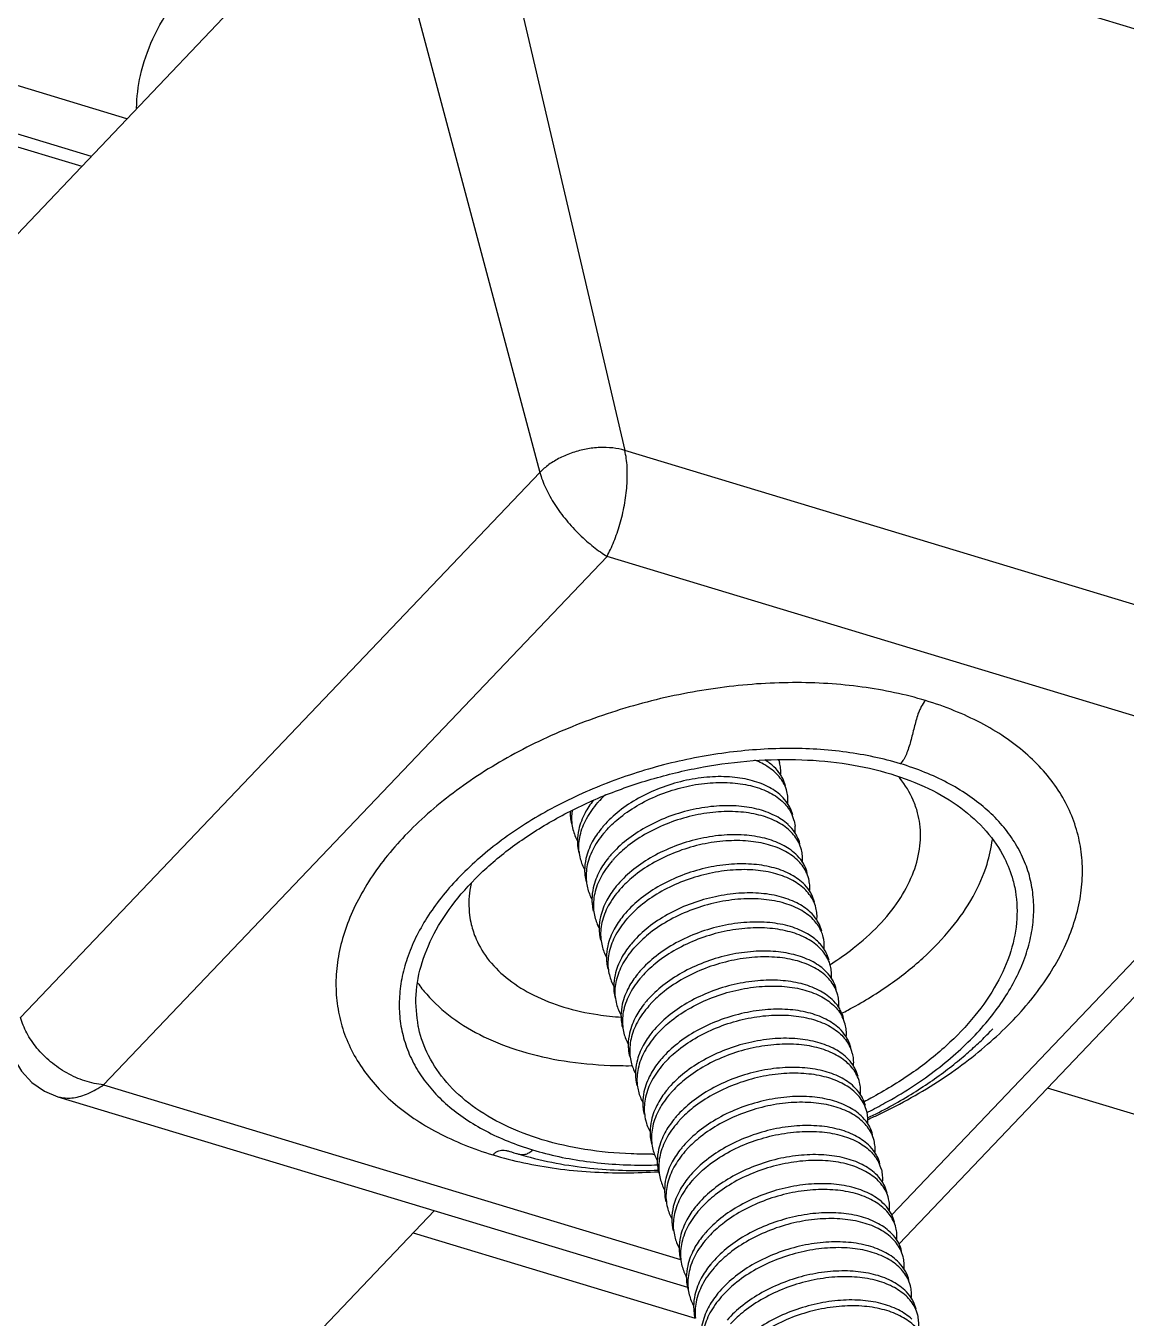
# Model space of a CAD drawing. Header units: millimetres. Extents: x 14343 to 15285, y -9166 to -7819.
# Drawn here: x 15108.24 to 15122.71, y -8603.12 to -8586.13 of the extents above; entities that cross this region are included whole.
import ezdxf

# ---------------------------------------------------------------- set-up
doc = ezdxf.new("R2010")
doc.units = ezdxf.units.MM

# ---------------------------------------------------------------- blocks, each defined once
blk = doc.blocks.new('u9')
at = {"color": 7, "linetype": 'Continuous'}
for p, q in [((-328.427, 113.552), (-307.728, 107.285)), ((-299.666, 108.896), (-298.111, 110.529)), ((-299.387, 109.189), (-303.093, 110.311)), ((-294.717, 107.398), (-302.994, 109.904)), ((-295.318, 107.242), (-302.901, 109.538)), ((-305.776, 109.334), (-311.86, 102.946)), ((-305.68, 108.95), (-311.242, 103.111)), ((-300.713, 108.136), (-300.749, 108.147)), ((-300.679, 108.125), (-300.713, 108.136)), ((-300.647, 108.115), (-300.679, 108.125)), ((-300.615, 108.105), (-300.647, 108.115)), ((-305.364, 107.676), (-305.397, 107.66)), ((-301.936, 100.294), (-295.318, 107.242)), ((-306.979, 106.537), (-307.01, 106.506)), ((-301.053, 99.191), (-294.226, 106.358)), ((-304.397, 103.77), (-304.409, 103.84)), ((-311.242, 103.111), (-301.936, 100.294)), ((-311.769, 101.807), (-302.17, 98.901)), ((-298.897, 91.105), (-301.053, 99.191)), ((-300.266, 90.75), (-302.17, 98.901)), ((-292.07, 98.272), (-298.897, 91.105)), ((-289.526, 93.499), (-295.03, 95.165)), ((-289.767, 93.402), (-295.155, 95.034)), ((-295.624, 94.541), (-290.236, 92.909)), ((-300.266, 90.75), (-309.865, 93.656))]:
    blk.add_line(p, q, dxfattribs=at)
for points in [[(-300.749, 108.147), (-300.809, 108.164), (-300.867, 108.18), (-300.925, 108.195), (-300.982, 108.21), (-301.039, 108.224), (-301.096, 108.237), (-301.153, 108.249), (-301.21, 108.261), (-301.266, 108.272), (-301.323, 108.282), (-301.379, 108.292), (-301.435, 108.3), (-301.49, 108.309), (-301.545, 108.316), (-301.6, 108.324), (-301.655, 108.33), (-301.709, 108.336), (-301.763, 108.342), (-301.817, 108.346), (-301.871, 108.351), (-301.925, 108.355), (-301.978, 108.358), (-302.032, 108.361), (-302.085, 108.363), (-302.138, 108.365), (-302.19, 108.367), (-302.243, 108.368), (-302.296, 108.369), (-302.348, 108.369), (-302.4, 108.369), (-302.452, 108.368), (-302.504, 108.367), (-302.556, 108.365), (-302.607, 108.363), (-302.61, 108.363)], [(-305.397, 107.66), (-305.435, 107.642), (-305.473, 107.623), (-305.51, 107.604), (-305.547, 107.585), (-305.583, 107.566), (-305.62, 107.547), (-305.656, 107.527), (-305.691, 107.508), (-305.727, 107.488), (-305.762, 107.468), (-305.796, 107.449), (-305.83, 107.429), (-305.864, 107.409), (-305.898, 107.389), (-305.931, 107.368), (-305.964, 107.348), (-305.996, 107.328), (-306.029, 107.307), (-306.06, 107.287), (-306.092, 107.266), (-306.123, 107.246), (-306.154, 107.225), (-306.184, 107.204), (-306.214, 107.184), (-306.244, 107.163), (-306.273, 107.142), (-306.302, 107.121), (-306.331, 107.1), (-306.359, 107.079), (-306.387, 107.059), (-306.414, 107.038), (-306.441, 107.017), (-306.468, 106.996), (-306.494, 106.975), (-306.52, 106.955), (-306.546, 106.934), (-306.571, 106.913), (-306.595, 106.893), (-306.62, 106.873), (-306.643, 106.852), (-306.667, 106.832), (-306.69, 106.812), (-306.712, 106.792), (-306.735, 106.772), (-306.756, 106.753), (-306.778, 106.733), (-306.798, 106.714), (-306.819, 106.695), (-306.839, 106.676), (-306.858, 106.658), (-306.877, 106.64), (-306.895, 106.622), (-306.913, 106.604), (-306.931, 106.587), (-306.948, 106.57), (-306.979, 106.537)], [(-294.089, 106.76), (-294.137, 106.894), (-294.237, 107.064), (-294.373, 107.21), (-294.54, 107.325), (-294.717, 107.398)]]:
    blk.add_lwpolyline(points, dxfattribs=at)
for centre, radius, start, end in [((-305.557, 110.385), 0.478, 194.0644, 206.5117), ((-303.629, 109.85), 0.63, 14.0464, 28.9821), ((-304.479, 110.938), 1.381, 317.2977, 318.898), ((-304.412, 110.82), 1.318, 318.8912, 321.1443), ((-303.623, 109.852), 0.624, 5.631, 14.066), ((-305.462, 110.002), 0.478, 194.0644, 206.5117), ((-303.533, 109.468), 0.63, 14.0464, 28.9821), ((-304.384, 110.556), 1.381, 317.2977, 318.898), ((-304.317, 110.438), 1.317, 318.8913, 321.1335), ((-303.527, 109.469), 0.624, 5.631, 14.066), ((-305.366, 109.62), 0.478, 194.0644, 206.5117), ((-304.288, 110.174), 1.381, 317.2977, 318.898), ((-303.438, 109.086), 0.63, 14.0464, 28.9821), ((-305.271, 109.238), 0.478, 194.0644, 206.5117), ((-304.221, 110.056), 1.317, 318.8913, 321.1335), ((-303.432, 109.087), 0.624, 5.631, 14.066), ((-303.416, 109.01), 0.628, 359.2294, 14.0251), ((-303.338, 108.705), 0.626, 14.0089, 28.63), ((-304.193, 109.792), 1.381, 317.2977, 318.898), ((-304.126, 109.673), 1.317, 318.8913, 321.1335), ((-303.34, 108.704), 0.628, 4.1257, 14.0262), ((-305.175, 108.855), 0.478, 194.0644, 206.5117), ((-303.246, 108.321), 0.63, 14.0464, 28.9821), ((-304.097, 109.409), 1.381, 317.2985, 318.898), ((-304.03, 109.291), 1.317, 318.8914, 321.127), ((-303.241, 108.323), 0.624, 5.631, 14.066), ((-305.081, 108.473), 0.477, 194.0631, 206.0222), ((-303.151, 107.939), 0.63, 14.0464, 28.9821), ((-304.002, 109.027), 1.381, 317.2977, 318.898), ((-303.935, 108.909), 1.317, 318.8913, 321.1335), ((-302.462, 102.378), 5.776, 90.7732, 90.9475), ((-303.145, 107.94), 0.624, 5.631, 14.066), ((-304.984, 108.091), 0.478, 194.0644, 206.5117), ((-303.906, 108.645), 1.381, 317.2977, 318.898), ((-303.055, 107.557), 0.63, 14.0464, 28.9821), ((-302.264, 100.824), 7.542, 114.2851, 114.507), ((-302.619, 102.085), 6.161, 116.3891, 116.528), ((-304.888, 107.709), 0.478, 194.0644, 206.5117), ((-303.839, 108.526), 1.317, 318.8913, 321.1335), ((-303.05, 107.558), 0.624, 5.631, 14.066), ((-302.963, 107.173), 0.633, 14.0764, 29.1986), ((-303.811, 108.262), 1.381, 317.2977, 318.898), ((-303.743, 108.144), 1.317, 318.8913, 321.1335), ((-302.952, 107.176), 0.622, 6.4678, 14.0856), ((-304.793, 107.326), 0.478, 194.0644, 206.5117), ((-302.864, 106.792), 0.63, 14.0464, 28.9821), ((-303.715, 107.88), 1.381, 317.294, 318.8979), ((-303.648, 107.762), 1.317, 318.8913, 321.1371), ((-302.182, 101.26), 5.73, 90.7157, 90.8355), ((-302.859, 106.793), 0.624, 5.631, 14.066), ((-304.697, 106.944), 0.478, 194.0579, 206.6633), ((-302.769, 106.41), 0.63, 14.0464, 28.9821), ((-303.62, 107.498), 1.381, 317.2977, 318.898), ((-303.552, 107.379), 1.317, 318.8913, 321.1335), ((-302.763, 106.411), 0.624, 5.631, 14.066), ((-304.602, 106.562), 0.478, 194.0644, 206.5117), ((-303.524, 107.116), 1.381, 317.2977, 318.898), ((-302.672, 106.028), 0.629, 14.0164, 28.9131), ((-304.506, 106.179), 0.478, 194.0644, 206.5117), ((-303.457, 106.997), 1.317, 318.8913, 321.1335), ((-302.669, 106.029), 0.626, 5.1333, 14.0375), ((-302.578, 105.645), 0.63, 14.0464, 28.9821), ((-303.429, 106.733), 1.381, 317.2977, 318.898), ((-303.361, 106.615), 1.317, 318.8913, 321.1335), ((-302.572, 105.646), 0.624, 5.631, 14.066), ((-302.781, 102.346), 3.917, 122.2467, 122.5074), ((-304.411, 105.797), 0.478, 194.0644, 206.5117), ((-302.482, 105.263), 0.63, 14.0464, 28.9821), ((-303.334, 106.351), 1.381, 317.3063, 318.898), ((-303.266, 106.233), 1.317, 318.8913, 321.1335), ((-302.477, 105.264), 0.624, 5.631, 14.066), ((-304.335, 105.408), 0.457, 193.8508, 203.4446), ((-302.387, 104.881), 0.63, 14.0464, 28.9821), ((-303.238, 105.969), 1.381, 317.2977, 318.898), ((-303.17, 105.85), 1.317, 318.8913, 321.1335), ((-302.381, 104.882), 0.624, 5.631, 14.066), ((-304.22, 105.032), 0.478, 194.0644, 206.5117), ((-303.142, 105.586), 1.381, 317.2977, 318.898), ((-302.292, 104.498), 0.632, 14.0851, 29.03), ((-304.124, 104.65), 0.478, 194.0644, 206.5117), ((-303.075, 105.468), 1.317, 318.8913, 321.1335), ((-302.284, 104.5), 0.622, 6.317, 14.095), ((-302.196, 104.116), 0.63, 14.0464, 28.9821), ((-303.047, 105.204), 1.381, 317.2977, 318.898), ((-302.979, 105.086), 1.317, 318.8913, 321.1335), ((-302.19, 104.117), 0.624, 5.631, 14.066), ((-304.029, 104.268), 0.478, 194.0644, 206.5117), ((-302.1, 103.734), 0.63, 14.0464, 28.9821), ((-303.883, 104.291), 0.64, 226.5101, 227.4328), ((-302.951, 104.822), 1.381, 317.2933, 318.8979), ((-302.884, 104.703), 1.317, 318.8913, 321.1335), ((-302.094, 103.735), 0.624, 5.631, 14.066), ((-303.931, 103.887), 0.481, 194.0568, 207.2376), ((-302.11, 103.658), 0.659, 359.0797, 359.6803), ((-302.923, 104.502), 1.473, 313.1736, 317.2693), ((-302.856, 104.439), 1.381, 317.2977, 318.898), ((-303.838, 103.503), 0.478, 194.0644, 206.5117), ((-303.742, 103.121), 0.479, 194.0708, 198.0767)]:
    blk.add_arc(centre, radius, start, end, dxfattribs=at)
for points, start_tangent, end_tangent in [([(-306.08, 110.554), (-305.964, 110.4), (-305.786, 110.278), (-305.556, 110.194), (-305.286, 110.152), (-304.988, 110.156), (-304.679, 110.205), (-304.374, 110.299), (-304.088, 110.433), (-303.835, 110.601), (-303.656, 110.767)], (0.446739, -0.894664), (0.678132, 0.73494)), ([(-305.946, 110.325), (-305.767, 110.202), (-305.537, 110.117), (-305.267, 110.075), (-304.969, 110.079), (-304.66, 110.129), (-304.355, 110.222), (-304.069, 110.356), (-303.816, 110.524), (-303.611, 110.719)], (0.726946, -0.686695), (0.657342, 0.753592)), ([(-303.439, 110.031), (-303.29, 110.242), (-303.207, 110.461), (-303.192, 110.678)], (0.657342, 0.753592), (-0.097781, 0.995208)), ([(-303.386, 109.994), (-303.266, 110.175), (-303.184, 110.404), (-303.17, 110.545)], (0.627204, 0.778855), (-0.008763, 0.999962)), ([(-306.033, 110.429), (-306.033, 110.347), (-306.021, 110.268)], (-0.091453, -0.995809), (0.243097, -0.970002)), ([(-305.985, 110.171), (-305.868, 110.018), (-305.691, 109.896), (-305.461, 109.811), (-305.19, 109.77), (-304.893, 109.773), (-304.584, 109.823), (-304.278, 109.917), (-303.992, 110.051), (-303.74, 110.219), (-303.56, 110.384)], (0.446739, -0.894664), (0.678132, 0.73494)), ([(-305.85, 109.943), (-305.672, 109.819), (-305.442, 109.735), (-305.171, 109.693), (-304.874, 109.697), (-304.565, 109.746), (-304.259, 109.84), (-303.973, 109.974), (-303.721, 110.142), (-303.515, 110.336)], (0.726946, -0.686695), (0.657342, 0.753592)), ([(-303.343, 109.648), (-303.19, 109.869), (-303.107, 110.098), (-303.098, 110.31)], (0.657342, 0.753592), (-0.12022, 0.992747)), ([(-303.075, 110.153), (-303.078, 110.219), (-303.093, 110.309)], (0.005573, 0.999984), (-0.242786, 0.97008)), ([(-306.001, 110.192), (-305.965, 110.095), (-305.935, 110.042)], (0.243097, -0.970002), (0.553661, -0.832742)), ([(-303.291, 109.611), (-303.176, 109.784), (-303.092, 110.003), (-303.075, 110.153)], (0.627353, 0.778735), (0.005573, 0.999984)), ([(-305.937, 110.047), (-305.938, 109.965), (-305.925, 109.886)], (-0.091453, -0.995809), (0.243097, -0.970002)), ([(-305.935, 110.042), (-305.85, 109.943)], (0.553661, -0.832742), (0.726946, -0.686695)), ([(-305.889, 109.789), (-305.773, 109.636), (-305.595, 109.514), (-305.365, 109.429), (-305.095, 109.387), (-304.797, 109.391), (-304.488, 109.441), (-304.183, 109.534), (-303.897, 109.668), (-303.644, 109.836), (-303.465, 110.002)], (0.446739, -0.894664), (0.678132, 0.73494)), ([(-305.755, 109.56), (-305.576, 109.437), (-305.346, 109.353), (-305.076, 109.311), (-304.778, 109.314), (-304.469, 109.364), (-304.164, 109.458), (-303.877, 109.592), (-303.625, 109.76), (-303.42, 109.954)], (0.726946, -0.686695), (0.657342, 0.753592)), ([(-305.906, 109.81), (-305.87, 109.713), (-305.839, 109.66)], (0.243097, -0.970002), (0.553661, -0.832742)), ([(-303.248, 109.266), (-303.099, 109.478), (-303.016, 109.697), (-303.001, 109.913)], (0.657342, 0.753592), (-0.097781, 0.995208)), ([(-303.196, 109.229), (-303.08, 109.401), (-302.997, 109.62), (-302.979, 109.771)], (0.627353, 0.778735), (0.005573, 0.999984)), ([(-302.979, 109.771), (-302.982, 109.837), (-302.998, 109.927)], (0.005573, 0.999984), (-0.242786, 0.97008)), ([(-305.842, 109.665), (-305.842, 109.582), (-305.829, 109.504)], (-0.091453, -0.995809), (0.243097, -0.970002)), ([(-305.839, 109.66), (-305.755, 109.56)], (0.553661, -0.832742), (0.726946, -0.686695)), ([(-305.794, 109.407), (-305.677, 109.254), (-305.5, 109.131), (-305.27, 109.047), (-304.999, 109.005), (-304.702, 109.009), (-304.393, 109.058), (-304.087, 109.152), (-303.801, 109.286), (-303.549, 109.454), (-303.369, 109.62)], (0.446739, -0.894664), (0.678132, 0.73494)), ([(-305.81, 109.427), (-305.774, 109.33), (-305.744, 109.277)], (0.243097, -0.970002), (0.553661, -0.832742)), ([(-305.659, 109.178), (-305.481, 109.055), (-305.251, 108.97), (-304.98, 108.929), (-304.683, 108.932), (-304.374, 108.982), (-304.068, 109.076), (-303.782, 109.209), (-303.53, 109.377), (-303.324, 109.572)], (0.726946, -0.686695), (0.657342, 0.753592)), ([(-303.152, 108.884), (-303.004, 109.095), (-302.92, 109.315), (-302.906, 109.531)], (0.657342, 0.753592), (-0.097781, 0.995208)), ([(-302.884, 109.389), (-302.887, 109.454), (-302.902, 109.545)], (0.005573, 0.999984), (-0.242786, 0.97008)), ([(-305.746, 109.282), (-305.747, 109.2), (-305.734, 109.122)], (-0.091453, -0.995809), (0.243097, -0.970002)), ([(-305.744, 109.277), (-305.659, 109.178)], (0.553661, -0.832742), (0.726946, -0.686695)), ([(-303.1, 108.847), (-302.985, 109.019), (-302.901, 109.238), (-302.884, 109.389)], (0.627353, 0.778735), (0.005573, 0.999984)), ([(-305.698, 109.024), (-305.582, 108.871), (-305.404, 108.749), (-305.174, 108.664), (-304.904, 108.623), (-304.606, 108.626), (-304.297, 108.676), (-303.992, 108.77), (-303.706, 108.904), (-303.453, 109.072), (-303.274, 109.237)], (0.446739, -0.894664), (0.678132, 0.73494)), ([(-305.564, 108.796), (-305.385, 108.673), (-305.155, 108.588), (-304.885, 108.546), (-304.587, 108.55), (-304.278, 108.599), (-303.973, 108.693), (-303.686, 108.827), (-303.434, 108.995), (-303.229, 109.19)], (0.726946, -0.686695), (0.657342, 0.753592)), ([(-303.057, 108.501), (-302.908, 108.713), (-302.825, 108.932), (-302.81, 109.148)], (0.657342, 0.753592), (-0.097781, 0.995208)), ([(-305.715, 109.045), (-305.679, 108.948), (-305.648, 108.895)], (0.243097, -0.970002), (0.553661, -0.832742)), ([(-303.005, 108.464), (-302.892, 108.631), (-302.808, 108.844), (-302.788, 109.002)], (0.627443, 0.778662), (0.012381, 0.999923)), ([(-305.65, 108.9), (-305.651, 108.818), (-305.638, 108.739)], (-0.091453, -0.995809), (0.243097, -0.970002)), ([(-305.648, 108.895), (-305.564, 108.796)], (0.553661, -0.832742), (0.726946, -0.686695)), ([(-305.603, 108.642), (-305.486, 108.489), (-305.309, 108.367), (-305.079, 108.282), (-304.808, 108.24), (-304.511, 108.244), (-304.202, 108.294), (-303.896, 108.387), (-303.61, 108.521), (-303.358, 108.689), (-303.178, 108.855)], (0.446739, -0.894664), (0.678132, 0.73494)), ([(-305.468, 108.413), (-305.29, 108.29), (-305.06, 108.206), (-304.789, 108.164), (-304.492, 108.168), (-304.183, 108.217), (-303.877, 108.311), (-303.591, 108.445), (-303.339, 108.613), (-303.133, 108.807)], (0.727056, -0.686578), (0.657342, 0.753592)), ([(-302.961, 108.119), (-302.816, 108.325), (-302.732, 108.538), (-302.713, 108.75)], (0.657342, 0.753592), (-0.071671, 0.997428)), ([(-302.693, 108.624), (-302.696, 108.69), (-302.711, 108.78)], (0.005573, 0.999984), (-0.242786, 0.97008)), ([(-305.619, 108.663), (-305.583, 108.566), (-305.553, 108.513)], (0.243097, -0.970002), (0.553612, -0.832775)), ([(-302.909, 108.082), (-302.794, 108.254), (-302.71, 108.473), (-302.693, 108.624)], (0.627353, 0.778735), (0.005573, 0.999984)), ([(-305.543, 108.357), (-305.556, 108.437), (-305.555, 108.518)], (-0.243133, 0.969993), (0.091527, 0.995803)), ([(-305.553, 108.513), (-305.468, 108.413)], (0.553612, -0.832775), (0.727056, -0.686578)), ([(-303.082, 108.473), (-303.263, 108.306), (-303.521, 108.135), (-303.811, 108.001), (-304.114, 107.91), (-304.427, 107.861), (-304.73, 107.859), (-304.998, 107.904), (-305.222, 107.989), (-305.395, 108.111), (-305.509, 108.264)], (-0.67812, -0.734951), (-0.439095, 0.898441)), ([(-305.373, 108.031), (-305.194, 107.908), (-304.964, 107.823), (-304.694, 107.782), (-304.396, 107.785), (-304.087, 107.835), (-303.782, 107.929), (-303.495, 108.063), (-303.243, 108.231), (-303.038, 108.425)], (0.726946, -0.686695), (0.657342, 0.753592)), ([(-305.524, 108.281), (-305.488, 108.183), (-305.457, 108.131)], (0.243097, -0.970002), (0.553661, -0.832742)), ([(-302.866, 107.737), (-302.717, 107.949), (-302.634, 108.168), (-302.619, 108.384)], (0.657342, 0.753592), (-0.097781, 0.995208)), ([(-302.814, 107.7), (-302.698, 107.872), (-302.615, 108.091), (-302.597, 108.242)], (0.627353, 0.778735), (0.005573, 0.999984)), ([(-302.597, 108.242), (-302.6, 108.307), (-302.616, 108.398)], (0.005573, 0.999984), (-0.242786, 0.97008)), ([(-300.435, 108.163), (-300.841, 108.267), (-301.27, 108.342), (-301.719, 108.386), (-302.182, 108.399), (-302.614, 108.384)], (-0.957088, 0.289796), (-0.997928, -0.064346)), ([(-300.957, 108.097), (-301.302, 108.186), (-301.667, 108.249), (-302.442, 108.298), (-302.602, 108.295)], (-0.957088, 0.289796), (-0.999515, -0.031144)), ([(-306.124, 102.19), (-305.718, 102.086), (-305.289, 102.012), (-304.841, 101.967), (-304.377, 101.954), (-303.903, 101.972), (-303.423, 102.021), (-302.463, 102.209), (-301.535, 102.511), (-301.093, 102.701), (-300.673, 102.915), (-300.278, 103.151), (-299.912, 103.406), (-299.578, 103.679), (-299.28, 103.966), (-299.021, 104.264), (-298.802, 104.571), (-298.627, 104.885), (-298.496, 105.201), (-298.412, 105.516), (-298.374, 105.829), (-298.384, 106.135), (-298.44, 106.432), (-298.544, 106.717), (-298.693, 106.987), (-298.886, 107.239), (-299.121, 107.472), (-299.397, 107.683), (-299.71, 107.869), (-300.057, 108.03), (-300.435, 108.163)], (0.957088, -0.289796), (-0.957088, 0.289796)), ([(-305.793, 103.02), (-305.448, 102.932), (-305.083, 102.869), (-304.308, 102.82), (-303.497, 102.877), (-302.681, 103.036), (-301.892, 103.293), (-301.517, 103.455), (-301.16, 103.636), (-300.824, 103.837), (-300.513, 104.054), (-300.229, 104.286), (-299.976, 104.529), (-299.755, 104.783), (-299.569, 105.045), (-299.42, 105.311), (-299.309, 105.579), (-299.237, 105.848), (-299.206, 106.113), (-299.214, 106.374), (-299.262, 106.626), (-299.35, 106.868), (-299.476, 107.098), (-299.64, 107.312), (-299.84, 107.51), (-300.075, 107.689), (-300.341, 107.848), (-300.636, 107.984), (-300.957, 108.097)], (0.957088, -0.289796), (-0.957088, 0.289796)), ([(-305.459, 108.135), (-305.46, 108.053), (-305.447, 107.975)], (-0.091453, -0.995809), (0.243097, -0.970002)), ([(-305.457, 108.131), (-305.373, 108.031)], (0.553661, -0.832742), (0.726946, -0.686695)), ([(-305.412, 107.878), (-305.295, 107.724), (-305.118, 107.602), (-304.888, 107.518), (-304.617, 107.476), (-304.32, 107.479), (-304.011, 107.529), (-303.705, 107.623), (-303.419, 107.757), (-303.167, 107.925), (-302.987, 108.09)], (0.446739, -0.894664), (0.678132, 0.73494)), ([(-302.54, 108.153), (-302.255, 108.15), (-301.646, 108.091), (-301.085, 107.964)], (0.999909, 0.013494), (0.957088, -0.289796)), ([(-300.729, 108.141), (-300.762, 108.15), (-300.811, 108.158), (-300.86, 108.155), (-300.885, 108.148), (-300.909, 108.136), (-300.957, 108.097)], (-0.95708, 0.289825), (-0.689698, -0.724097)), ([(-300.604, 108.105), (-300.614, 108.107), (-300.657, 108.118)], (-0.98739, 0.158305), (-0.959199, 0.282733)), ([(-300.435, 108.163), (-300.467, 108.135), (-300.5, 108.116), (-300.532, 108.106), (-300.565, 108.102), (-300.604, 108.105)], (-0.689698, -0.724097), (-0.98739, 0.158305)), ([(-305.428, 107.898), (-305.392, 107.801), (-305.362, 107.748)], (0.243097, -0.970002), (0.553661, -0.832742)), ([(-305.277, 107.649), (-305.099, 107.526), (-304.869, 107.441), (-304.598, 107.399), (-304.301, 107.403), (-303.991, 107.453), (-303.686, 107.546), (-303.4, 107.68), (-303.148, 107.848), (-302.942, 108.043)], (0.726946, -0.686695), (0.657342, 0.753592)), ([(-302.77, 107.355), (-302.622, 107.566), (-302.538, 107.785), (-302.524, 108.001)], (0.657342, 0.753592), (-0.097781, 0.995208)), ([(-302.502, 107.859), (-302.505, 107.925), (-302.52, 108.016)], (0.005573, 0.999984), (-0.242786, 0.97008)), ([(-301.085, 107.964), (-300.586, 107.77), (-300.163, 107.517), (-299.828, 107.21), (-299.589, 106.857), (-299.461, 106.502)], (0.957088, -0.289796), (0.221129, -0.975245)), ([(-305.364, 107.753), (-305.365, 107.671), (-305.352, 107.592)], (-0.091453, -0.995809), (0.243097, -0.970002)), ([(-305.362, 107.748), (-305.277, 107.649)], (0.553661, -0.832742), (0.726946, -0.686695)), ([(-302.718, 107.318), (-302.603, 107.49), (-302.519, 107.709), (-302.502, 107.859)], (0.627353, 0.778735), (0.005573, 0.999984)), ([(-305.392, 107.686), (-305.466, 107.652), (-305.886, 107.438), (-306.281, 107.202), (-306.647, 106.947), (-306.981, 106.674), (-307.279, 106.388), (-307.539, 106.089), (-307.757, 105.782), (-307.933, 105.469), (-308.063, 105.153), (-308.148, 104.837), (-308.185, 104.524), (-308.176, 104.218), (-308.119, 103.921), (-308.016, 103.636), (-307.867, 103.366), (-307.674, 103.114), (-307.438, 102.881), (-307.163, 102.67), (-306.85, 102.484), (-306.502, 102.323), (-306.124, 102.19)], (-0.90991, -0.414805), (0.957088, -0.289796)), ([(-305.371, 107.597), (-305.591, 107.481), (-305.927, 107.281), (-306.238, 107.064), (-306.521, 106.832), (-306.775, 106.588), (-306.995, 106.334), (-307.181, 106.073), (-307.33, 105.807), (-307.441, 105.538), (-307.513, 105.27), (-307.545, 105.005), (-307.537, 104.744), (-307.489, 104.492), (-307.401, 104.25), (-307.274, 104.02), (-307.11, 103.805), (-306.91, 103.608), (-306.676, 103.429), (-306.41, 103.27), (-306.115, 103.134), (-305.793, 103.02)], (-0.894716, -0.446636), (0.957088, -0.289796)), ([(-305.316, 107.495), (-305.2, 107.342), (-305.022, 107.22), (-304.792, 107.135), (-304.522, 107.094), (-304.224, 107.097), (-303.915, 107.147), (-303.61, 107.241), (-303.324, 107.374), (-303.071, 107.542), (-302.891, 107.708)], (0.446739, -0.894664), (0.678132, 0.73494)), ([(-305.182, 107.267), (-305.003, 107.143), (-304.773, 107.059), (-304.503, 107.017), (-304.205, 107.021), (-303.896, 107.07), (-303.591, 107.164), (-303.304, 107.298), (-303.052, 107.466), (-302.847, 107.66)], (0.726946, -0.686695), (0.657342, 0.753592)), ([(-302.675, 106.972), (-302.526, 107.184), (-302.443, 107.403), (-302.428, 107.619)], (0.657342, 0.753592), (-0.097781, 0.995208)), ([(-302.406, 107.48), (-302.41, 107.552), (-302.425, 107.633)], (0.001197, 0.999999), (-0.243095, 0.970002)), ([(-307.273, 104.55), (-307.296, 104.647), (-307.324, 105.06), (-307.245, 105.486), (-307.059, 105.914), (-306.774, 106.332), (-306.395, 106.73), (-305.936, 107.094), (-305.404, 107.418), (-305.315, 107.465)], (-0.264239, 0.964457), (0.890315, 0.455345)), ([(-305.333, 107.516), (-305.297, 107.419), (-305.266, 107.366)], (0.243097, -0.970002), (0.553661, -0.832742)), ([(-302.622, 106.935), (-302.506, 107.111), (-302.422, 107.333), (-302.406, 107.48)], (0.627303, 0.778775), (0.001197, 0.999999)), ([(-294.717, 107.398), (-294.749, 107.406), (-294.833, 107.416), (-294.923, 107.411), (-295.018, 107.39), (-295.116, 107.355), (-295.216, 107.305), (-295.318, 107.242)], (-0.957061, 0.289886), (-0.827661, -0.561228)), ([(-305.268, 107.371), (-305.269, 107.289), (-305.256, 107.21)], (-0.091453, -0.995809), (0.243097, -0.970002)), ([(-305.266, 107.366), (-305.182, 107.267)], (0.553661, -0.832742), (0.726946, -0.686695)), ([(-305.221, 107.113), (-305.104, 106.96), (-304.927, 106.838), (-304.697, 106.753), (-304.426, 106.711), (-304.129, 106.715), (-303.82, 106.764), (-303.514, 106.858), (-303.228, 106.992), (-302.976, 107.16), (-302.796, 107.326)], (0.446739, -0.894664), (0.678132, 0.73494)), ([(-305.086, 106.884), (-304.908, 106.761), (-304.678, 106.677), (-304.407, 106.635), (-304.11, 106.638), (-303.8, 106.688), (-303.495, 106.782), (-303.209, 106.916), (-302.957, 107.084), (-302.751, 107.278)], (0.726824, -0.686823), (0.657342, 0.753592)), ([(-302.579, 106.59), (-302.429, 106.805), (-302.346, 107.027), (-302.334, 107.246)], (0.657342, 0.753592), (-0.112306, 0.993674)), ([(-302.311, 107.095), (-302.314, 107.16), (-302.329, 107.251)], (0.005573, 0.999984), (-0.242786, 0.97008)), ([(-295.318, 107.242), (-295.194, 107.223), (-295.071, 107.191), (-294.95, 107.145), (-294.834, 107.086), (-294.723, 107.017), (-294.62, 106.938), (-294.525, 106.852), (-294.441, 106.759), (-294.368, 106.661), (-294.307, 106.56), (-294.26, 106.459), (-294.226, 106.358)], (0.996373, -0.085096), (0.257598, -0.966252)), ([(-305.237, 107.134), (-305.201, 107.036), (-305.171, 106.984)], (0.243097, -0.970002), (0.553831, -0.832629)), ([(-302.527, 106.553), (-302.412, 106.725), (-302.328, 106.944), (-302.311, 107.095)], (0.627353, 0.778735), (0.005573, 0.999984)), ([(-305.161, 106.828), (-305.173, 106.903), (-305.173, 106.989)], (-0.242928, 0.970044), (0.091246, 0.995828)), ([(-305.171, 106.984), (-305.086, 106.884)], (0.553831, -0.832629), (0.726824, -0.686823)), ([(-302.701, 106.944), (-302.877, 106.78), (-303.127, 106.613), (-303.413, 106.478), (-303.715, 106.384), (-304.025, 106.333), (-304.322, 106.328), (-304.59, 106.368), (-304.822, 106.451), (-305.005, 106.574), (-305.124, 106.73)], (-0.678178, -0.734898), (-0.449061, 0.893501)), ([(-304.991, 106.502), (-304.812, 106.379), (-304.582, 106.294), (-304.312, 106.252), (-304.014, 106.256), (-303.705, 106.306), (-303.4, 106.399), (-303.113, 106.533), (-302.861, 106.701), (-302.656, 106.896)], (0.726946, -0.686695), (0.657342, 0.753592)), ([(-300.813, 106.801), (-301.371, 106.928), (-301.976, 106.986), (-302.254, 106.99)], (-0.957088, 0.289796), (-0.999922, -0.01249)), ([(-305.142, 106.751), (-305.106, 106.654), (-305.075, 106.601)], (0.243097, -0.970002), (0.553661, -0.832742)), ([(-302.484, 106.208), (-302.335, 106.419), (-302.252, 106.638), (-302.237, 106.855)], (0.657342, 0.753592), (-0.097781, 0.995208)), ([(-302.431, 106.171), (-302.316, 106.343), (-302.233, 106.562), (-302.215, 106.712)], (0.627353, 0.778735), (0.005573, 0.999984)), ([(-302.215, 106.712), (-302.218, 106.778), (-302.234, 106.869)], (0.005573, 0.999984), (-0.242786, 0.97008)), ([(-299.446, 105.901), (-299.565, 106.052), (-299.897, 106.357), (-300.318, 106.609), (-300.813, 106.801)], (-0.571527, 0.820583), (-0.957088, 0.289796)), ([(-305.065, 106.446), (-305.078, 106.524), (-305.077, 106.606)], (-0.243097, 0.970002), (0.091453, 0.995809)), ([(-305.075, 106.601), (-304.991, 106.502)], (0.553661, -0.832742), (0.726946, -0.686695)), ([(-302.605, 106.561), (-302.785, 106.396), (-303.037, 106.228), (-303.323, 106.094), (-303.629, 106), (-303.938, 105.95), (-304.235, 105.947), (-304.506, 105.988), (-304.736, 106.073), (-304.913, 106.195), (-305.029, 106.348)], (-0.678132, -0.73494), (-0.446739, 0.894664)), ([(-299.461, 106.502), (-299.455, 106.47), (-299.426, 106.057), (-299.506, 105.632), (-299.691, 105.203), (-299.976, 104.786), (-300.355, 104.388), (-300.815, 104.024), (-301.347, 103.7), (-301.931, 103.427), (-302.558, 103.213), (-303.204, 103.062), (-303.857, 102.98), (-304.496, 102.968), (-305.105, 103.026), (-305.666, 103.154)], (0.221129, -0.975245), (-0.957088, 0.289796)), ([(-305.046, 106.369), (-305.01, 106.272), (-304.98, 106.219)], (0.243097, -0.970002), (0.553661, -0.832742)), ([(-304.895, 106.12), (-304.717, 105.996), (-304.487, 105.912), (-304.216, 105.87), (-303.919, 105.874), (-303.609, 105.923), (-303.304, 106.017), (-303.018, 106.151), (-302.766, 106.319), (-302.56, 106.514)], (0.726946, -0.686695), (0.657342, 0.753592)), ([(-302.388, 105.825), (-302.24, 106.037), (-302.156, 106.256), (-302.142, 106.472)], (0.657342, 0.753592), (-0.097781, 0.995208)), ([(-302.12, 106.329), (-302.123, 106.396), (-302.138, 106.486)], (0.00741, 0.999973), (-0.242786, 0.97008)), ([(-305.022, 106.302), (-305.104, 106.259), (-305.632, 105.937), (-306.089, 105.575), (-306.466, 105.18), (-306.749, 104.765), (-306.933, 104.339), (-307.003, 104.015)], (-0.889719, -0.456508), (-0.119736, -0.992806)), ([(-304.982, 106.224), (-304.983, 106.142), (-304.97, 106.063)], (-0.091453, -0.995809), (0.243097, -0.970002)), ([(-304.98, 106.219), (-304.895, 106.12)], (0.553661, -0.832742), (0.726946, -0.686695)), ([(-302.336, 105.788), (-302.221, 105.961), (-302.137, 106.18), (-302.12, 106.329)], (0.627353, 0.778735), (0.00741, 0.999973)), ([(-301.368, 106.219), (-301.814, 106.319), (-302.125, 106.352)], (-0.957088, 0.289796), (-0.997732, 0.067305)), ([(-300.151, 105.133), (-300.215, 105.325), (-300.388, 105.61), (-300.644, 105.859), (-300.974, 106.064), (-301.368, 106.219)], (-0.23193, 0.972732), (-0.957088, 0.289796)), ([(-304.934, 105.966), (-304.818, 105.813), (-304.64, 105.691), (-304.41, 105.606), (-304.14, 105.564), (-303.842, 105.568), (-303.533, 105.618), (-303.228, 105.711), (-302.942, 105.845), (-302.689, 106.013), (-302.509, 106.179)], (0.446739, -0.894664), (0.678132, 0.73494)), ([(-304.8, 105.737), (-304.621, 105.614), (-304.391, 105.53), (-304.121, 105.488), (-303.823, 105.492), (-303.514, 105.541), (-303.209, 105.635), (-302.922, 105.769), (-302.67, 105.937), (-302.465, 106.131)], (0.726946, -0.686695), (0.657342, 0.753592)), ([(-302.046, 106.085), (-302.062, 105.869), (-302.145, 105.653), (-302.293, 105.443)], (0.089148, -0.996018), (-0.657342, -0.753592)), ([(-302.024, 105.948), (-302.027, 106.014), (-302.043, 106.104)], (0.005573, 0.999984), (-0.242786, 0.97008)), ([(-304.951, 105.987), (-304.915, 105.89), (-304.884, 105.837)], (0.243097, -0.970002), (0.553661, -0.832742)), ([(-302.24, 105.406), (-302.125, 105.578), (-302.042, 105.797), (-302.024, 105.948)], (0.627353, 0.778735), (0.005573, 0.999984)), ([(-304.886, 105.842), (-304.887, 105.76), (-304.874, 105.681)], (-0.091453, -0.995809), (0.243097, -0.970002)), ([(-304.884, 105.837), (-304.8, 105.737)], (0.553661, -0.832742), (0.726946, -0.686695)), ([(-304.838, 105.584), (-304.722, 105.431), (-304.545, 105.308), (-304.315, 105.224), (-304.044, 105.182), (-303.747, 105.186), (-303.438, 105.235), (-303.132, 105.329), (-302.846, 105.463), (-302.594, 105.631), (-302.414, 105.797)], (0.446739, -0.894664), (0.678132, 0.73494)), ([(-304.721, 105.371), (-304.574, 105.258), (-304.348, 105.162), (-304.076, 105.11), (-303.774, 105.106), (-303.456, 105.15), (-303.14, 105.242), (-302.843, 105.377), (-302.582, 105.549), (-302.369, 105.749)], (0.700787, -0.713371), (0.657342, 0.753592)), ([(-302.197, 105.061), (-302.049, 105.273), (-301.965, 105.492), (-301.951, 105.708)], (0.657342, 0.753592), (-0.097781, 0.995208)), ([(-301.929, 105.566), (-301.932, 105.631), (-301.947, 105.722)], (0.005573, 0.999984), (-0.242786, 0.97008)), ([(-304.886, 105.65), (-305.173, 105.447), (-305.508, 105.145), (-305.771, 104.82), (-305.951, 104.483), (-306.045, 104.143), (-306.049, 103.812), (-306.02, 103.667)], (-0.843321, -0.53741), (0.253237, -0.967404)), ([(-304.855, 105.604), (-304.841, 105.558), (-304.793, 105.462)], (0.240114, -0.970745), (0.539206, -0.842174)), ([(-302.145, 105.024), (-302.03, 105.196), (-301.946, 105.415), (-301.929, 105.566)], (0.627353, 0.778735), (0.005573, 0.999984)), ([(-304.79, 105.467), (-304.792, 105.439), (-304.779, 105.299)], (-0.104917, -0.994481), (0.240114, -0.970745)), ([(-304.793, 105.462), (-304.741, 105.393), (-304.721, 105.371)], (0.539206, -0.842174), (0.700787, -0.713371)), ([(-304.754, 105.226), (-304.665, 105.087), (-304.497, 104.952), (-304.272, 104.856), (-304, 104.804), (-303.697, 104.8), (-303.379, 104.845), (-303.064, 104.937), (-302.767, 105.072), (-302.505, 105.243), (-302.318, 105.415)], (0.397508, -0.917599), (0.678022, 0.735042)), ([(-304.609, 104.973), (-304.43, 104.85), (-304.2, 104.765), (-303.93, 104.723), (-303.632, 104.727), (-303.323, 104.777), (-303.017, 104.87), (-302.731, 105.004), (-302.479, 105.172), (-302.274, 105.367)], (0.726946, -0.686695), (0.657342, 0.753592)), ([(-304.76, 105.222), (-304.724, 105.125), (-304.693, 105.072)], (0.243097, -0.970002), (0.553661, -0.832742)), ([(-302.102, 104.679), (-301.953, 104.89), (-301.87, 105.109), (-301.855, 105.325)], (0.657342, 0.753592), (-0.097781, 0.995208)), ([(-302.049, 104.642), (-301.934, 104.814), (-301.851, 105.033), (-301.833, 105.183)], (0.627353, 0.778735), (0.005573, 0.999984)), ([(-301.833, 105.183), (-301.836, 105.249), (-301.852, 105.339)], (0.005573, 0.999984), (-0.242786, 0.97008)), ([(-304.695, 105.077), (-304.696, 104.995), (-304.683, 104.916)], (-0.091453, -0.995809), (0.243097, -0.970002)), ([(-304.693, 105.072), (-304.609, 104.973)], (0.553661, -0.832742), (0.726946, -0.686695)), ([(-304.647, 104.819), (-304.531, 104.666), (-304.354, 104.544), (-304.124, 104.459), (-303.853, 104.417), (-303.556, 104.421), (-303.247, 104.471), (-302.941, 104.564), (-302.655, 104.698), (-302.403, 104.866), (-302.223, 105.032)], (0.446739, -0.894664), (0.678132, 0.73494)), ([(-300.148, 104.596), (-300.133, 104.681), (-300.129, 105.012), (-300.151, 105.133)], (0.206693, 0.978406), (-0.23193, 0.972732)), ([(-304.664, 104.84), (-304.628, 104.743), (-304.598, 104.69)], (0.243097, -0.970002), (0.553661, -0.832742)), ([(-304.513, 104.591), (-304.335, 104.467), (-304.105, 104.383), (-303.834, 104.341), (-303.537, 104.345), (-303.227, 104.394), (-302.922, 104.488), (-302.636, 104.622), (-302.384, 104.79), (-302.178, 104.984)], (0.726946, -0.686695), (0.657342, 0.753592)), ([(-302.006, 104.296), (-301.858, 104.508), (-301.774, 104.727), (-301.76, 104.943)], (0.657342, 0.753592), (-0.097781, 0.995208)), ([(-301.738, 104.802), (-301.741, 104.867), (-301.756, 104.957)], (0.00442, 0.99999), (-0.242786, 0.97008)), ([(-304.6, 104.695), (-304.601, 104.613), (-304.588, 104.534)], (-0.091453, -0.995809), (0.243097, -0.970002)), ([(-304.598, 104.69), (-304.513, 104.591)], (0.553661, -0.832742), (0.726946, -0.686695)), ([(-301.954, 104.259), (-301.839, 104.431), (-301.755, 104.651), (-301.738, 104.802)], (0.627353, 0.778735), (0.00442, 0.99999)), ([(-305.666, 103.154), (-306.165, 103.347), (-306.588, 103.601), (-306.922, 103.908), (-307.161, 104.26), (-307.273, 104.55)], (-0.957088, 0.289796), (-0.264239, 0.964457)), ([(-304.552, 104.437), (-304.436, 104.284), (-304.258, 104.161), (-304.028, 104.077), (-303.758, 104.035), (-303.46, 104.039), (-303.151, 104.088), (-302.846, 104.182), (-302.559, 104.316), (-302.307, 104.484), (-302.127, 104.65)], (0.446739, -0.894664), (0.678132, 0.73494)), ([(-304.418, 104.208), (-304.239, 104.085), (-304.009, 104.001), (-303.739, 103.959), (-303.441, 103.962), (-303.132, 104.012), (-302.826, 104.106), (-302.54, 104.24), (-302.288, 104.408), (-302.083, 104.602)], (0.726946, -0.686695), (0.657342, 0.753592)), ([(-301.911, 103.914), (-301.762, 104.127), (-301.677, 104.35), (-301.665, 104.568)], (0.657342, 0.753592), (-0.10971, 0.993964)), ([(-301.642, 104.419), (-301.645, 104.484), (-301.661, 104.575)], (0.005573, 0.999984), (-0.242786, 0.97008)), ([(-304.569, 104.458), (-304.533, 104.36), (-304.502, 104.308)], (0.243097, -0.970002), (0.553661, -0.832742)), ([(-301.858, 103.877), (-301.743, 104.049), (-301.659, 104.268), (-301.642, 104.419)], (0.627353, 0.778735), (0.005573, 0.999984)), ([(-304.504, 104.313), (-304.505, 104.23), (-304.492, 104.152)], (-0.091453, -0.995809), (0.243097, -0.970002)), ([(-304.502, 104.308), (-304.418, 104.208)], (0.553661, -0.832742), (0.726946, -0.686695)), ([(-304.456, 104.055), (-304.34, 103.901), (-304.163, 103.779), (-303.933, 103.695), (-303.662, 103.653), (-303.365, 103.657), (-303.056, 103.706), (-302.75, 103.8), (-302.464, 103.934), (-302.212, 104.102), (-302.032, 104.268)], (0.446739, -0.894664), (0.678132, 0.73494)), ([(-304.316, 103.82), (-304.137, 103.699), (-303.907, 103.616), (-303.636, 103.576), (-303.34, 103.581), (-303.031, 103.631), (-302.727, 103.725), (-302.443, 103.859), (-302.192, 104.026), (-301.987, 104.22)], (0.736472, -0.676468), (0.657342, 0.753592)), ([(-301.569, 104.179), (-301.583, 103.962), (-301.667, 103.743), (-301.815, 103.532)], (0.097781, -0.995208), (-0.657342, -0.753592)), ([(-301.546, 104.036), (-301.549, 104.102), (-301.565, 104.193)], (0.005573, 0.999984), (-0.242786, 0.97008)), ([(-304.473, 104.075), (-304.434, 103.972), (-304.406, 103.924)], (0.243815, -0.969822), (0.555368, -0.831605)), ([(-301.755, 103.504), (-301.648, 103.667), (-301.564, 103.886), (-301.546, 104.036)], (0.619813, 0.784749), (0.005573, 0.999984)), ([(-304.409, 103.929), (-304.409, 103.84)], (-0.089015, -0.99603), (0.091756, -0.995781)), ([(-304.406, 103.924), (-304.323, 103.827)], (0.555368, -0.831605), (0.725482, -0.688241)), ([(-301.936, 103.885), (-302.113, 103.722), (-302.361, 103.556), (-302.645, 103.421), (-302.946, 103.327), (-303.256, 103.275), (-303.554, 103.27), (-303.821, 103.308), (-304.053, 103.39), (-304.238, 103.512), (-304.358, 103.667)], (-0.678187, -0.73489), (-0.457959, 0.888973)), ([(-304.227, 103.444), (-304.048, 103.32), (-303.818, 103.236), (-303.548, 103.194), (-303.25, 103.198), (-302.941, 103.247), (-302.635, 103.341), (-302.349, 103.475), (-302.097, 103.643), (-301.892, 103.837)], (0.726946, -0.686695), (0.657342, 0.753592)), ([(-306.02, 103.667), (-305.962, 103.499), (-305.789, 103.214), (-305.771, 103.192)], (0.253237, -0.967404), (0.641733, -0.766928)), ([(-304.378, 103.693), (-304.342, 103.596), (-304.311, 103.543)], (0.243097, -0.970002), (0.553661, -0.832742)), ([(-301.477, 103.635), (-301.473, 103.796)], (0.144968, 0.989436), (-0.097781, 0.995208)), ([(-301.451, 103.654), (-301.454, 103.72), (-301.47, 103.81)], (0.005573, 0.999984), (-0.242786, 0.97008)), ([(-304.313, 103.548), (-304.314, 103.466), (-304.301, 103.387)], (-0.091453, -0.995809), (0.243097, -0.970002)), ([(-304.311, 103.543), (-304.227, 103.444)], (0.553661, -0.832742), (0.726946, -0.686695)), ([(-304.282, 103.311), (-304.246, 103.214), (-304.216, 103.161)], (0.243097, -0.970002), (0.553661, -0.832742)), ([(-304.265, 103.29), (-304.149, 103.137), (-303.972, 103.015), (-303.879, 102.973)], (0.446739, -0.894664), (0.933076, -0.35968)), ([(-304.218, 103.166), (-304.219, 103.083), (-304.206, 103.005)], (-0.091453, -0.995809), (0.243097, -0.970002)), ([(-304.216, 103.161), (-304.131, 103.061)], (0.553661, -0.832742), (0.726946, -0.686695)), ([(-306.124, 102.19), (-306.068, 102.27), (-306.045, 102.318), (-306.024, 102.37), (-305.998, 102.455), (-305.974, 102.544), (-305.928, 102.726), (-305.902, 102.813), (-305.872, 102.893), (-305.837, 102.963), (-305.793, 103.02)], (0.689698, 0.724097), (0.689698, 0.724097)), ([(-304.131, 103.061), (-304.012, 102.971)], (0.726946, -0.686695), (0.85353, -0.521044)), ([(-301.936, 100.294), (-301.982, 100.202), (-302.027, 100.1), (-302.068, 99.989), (-302.106, 99.87), (-302.138, 99.747), (-302.165, 99.62), (-302.185, 99.492), (-302.198, 99.365), (-302.203, 99.24), (-302.201, 99.12), (-302.19, 99.006), (-302.17, 98.901)], (-0.470524, -0.882387), (0.227523, -0.973773)), ([(-301.053, 99.191), (-301.086, 99.292), (-301.13, 99.397), (-301.185, 99.504), (-301.25, 99.611), (-301.322, 99.716), (-301.402, 99.818), (-301.487, 99.916), (-301.576, 100.008), (-301.667, 100.092), (-301.759, 100.169), (-301.849, 100.236), (-301.936, 100.294)], (-0.25762, 0.966246), (-0.848552, 0.529113)), ([(-302.17, 98.901), (-302.013, 98.869), (-301.841, 98.863), (-301.662, 98.884), (-301.485, 98.93), (-301.319, 98.999), (-301.173, 99.087), (-301.053, 99.191)], (0.957095, -0.289776), (0.689733, 0.724064)), ([(-295.752, 94.402), (-295.802, 93.971), (-295.966, 93.49), (-296.239, 93.015), (-296.615, 92.557)], (-0.006789, -0.999977), (-0.689698, -0.724097))]:
    blk.add_spline(points, degree=3, dxfattribs=dict(at, start_tangent=start_tangent, end_tangent=end_tangent))

msp = doc.modelspace()

# ---------------------------------------------------------------- block references
at = {"rotation": 180}
msp.add_blockref('u9', (14813.948, -8492.81), dxfattribs=at)

doc.saveas('drawing.dxf')
